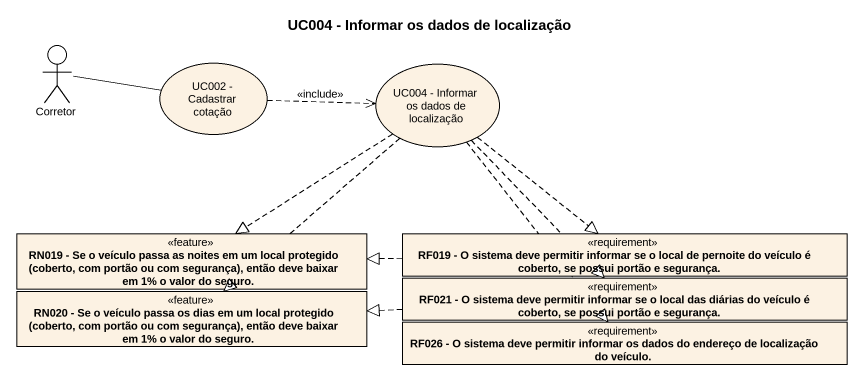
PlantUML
@startuml
title UC004 - Informar os dados de localização
allowmixing
hide circle
hide empty members
actor Corretor
usecase "UC002 - Cadastrar cotação" as UC002_Cadastrar_cotação
usecase "UC004 - Informar os dados de localização" as UC004_Informar_os_dados_de
class "RN019 - Se o veículo passa as noites em um local protegido (coberto, com portão ou com segurança), então deve baixar em 1% o valor do seguro." as RN019_Se_o_veículo_passa_as <<feature>>
class "RF019 - O sistema deve permitir informar se o local de pernoite do veículo é coberto, se possui portão e segurança." as RF019_O_sistema_deve <<requirement>>
class "RN020 - Se o veículo passa os dias em um local protegido (coberto, com portão ou com segurança), então deve baixar em 1% o valor do seguro." as RN020_Se_o_veículo_passa_os <<feature>>
class "RF021 - O sistema deve permitir informar se o local das diárias do veículo é coberto, se possui portão e segurança." as RF021_O_sistema_deve <<requirement>>
class "RF026 - O sistema deve permitir informar os dados do endereço de localização do veículo." as RF026_O_sistema_deve <<requirement>>
Corretor -right- UC002_Cadastrar_cotação
UC002_Cadastrar_cotação .right.> UC004_Informar_os_dados_de : <<include>>
UC004_Informar_os_dados_de ..|> RN019_Se_o_veículo_passa_as
UC004_Informar_os_dados_de ..|> RF019_O_sistema_deve
UC004_Informar_os_dados_de ..|> RN020_Se_o_veículo_passa_os
UC004_Informar_os_dados_de ..|> RF021_O_sistema_deve
UC004_Informar_os_dados_de ..|> RF026_O_sistema_deve
RF019_O_sistema_deve .left.|> RN019_Se_o_veículo_passa_as
RF021_O_sistema_deve .left.|> RN020_Se_o_veículo_passa_os
@enduml
